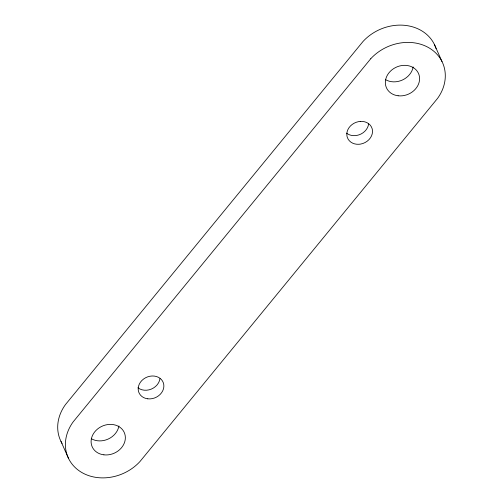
<?xml version="1.0" encoding="UTF-8"?>
<svg xmlns="http://www.w3.org/2000/svg" width="503" height="503" viewBox="0 0 503 503"><rect width="100%" height="100%" fill="white"/><g stroke="black" fill="none" stroke-linecap="round" stroke-linejoin="round"><path stroke-width="0.75" d="M434.328 44.302L442.024 61.592M60.976 441.408L68.672 458.698M62.083 443.451A43.906 36.989 -24 0 1 65.459 404.588L363.053 41.441A43.899 36.983 -24 0 1 404.726 25.332A43.899 36.983 -24 0 1 436.07 48.609M118.915 425.978A17.561 14.794 -24 0 1 108.22 439.037A17.561 14.794 -24 0 1 91.276 438.679M159.954 378.589A13.172 11.097 -24 0 1 151.353 389.083A13.172 11.097 -24 0 1 137.96 387.769M368.598 123.989A13.179 11.104 -24 0 1 356.841 135.42L355.231 135.628A13.179 11.104 -24 0 1 346.592 133.169M413.152 66.93A17.561 14.794 -24 0 1 402.457 79.99A17.561 14.794 -24 0 1 385.512 79.631M370.755 58.725L73.155 421.879A43.906 36.989 -24 0 0 81.48 472.311A43.906 36.989 -24 0 0 139.947 461.559L437.541 98.412A43.906 36.989 -24 0 0 429.216 47.98A43.906 36.989 -24 0 0 370.755 58.725M360.261 121.418L358.645 121.625A13.179 11.104 -24 0 0 346.938 135.898L347.277 137.262A13.179 11.104 -24 0 0 359.079 144.273L360.689 144.065A13.179 11.104 -24 0 0 372.39 129.787L372.063 128.428A13.179 11.104 -24 0 0 360.255 121.412M147.781 398.816A13.172 11.097 -24 0 0 163.418 383.028A13.172 11.097 -24 0 0 141.884 380.488A13.172 11.097 -24 0 0 147.781 398.816M398.137 95.777A17.561 14.794 -24 0 0 418.993 74.727A17.561 14.794 -24 0 0 390.278 71.344A17.561 14.794 -24 0 0 398.137 95.777M103.901 454.831A17.561 14.794 -24 0 0 124.75 433.781A17.561 14.794 -24 0 0 96.035 430.398A17.561 14.794 -24 0 0 103.901 454.831"/></g></svg>
